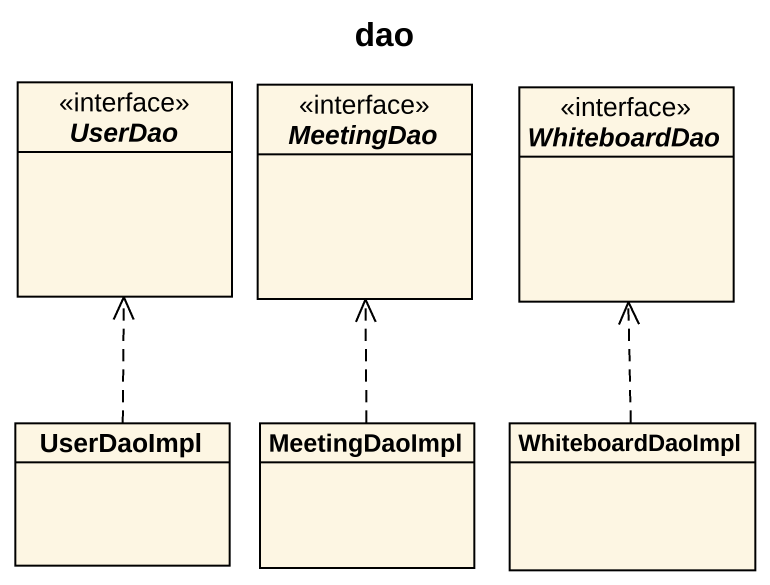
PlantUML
@startuml
title dao
hide circle
hide empty members
interface UserDao
interface MeetingDao
interface WhiteboardDao
class UserDaoImpl
class MeetingDaoImpl
class WhiteboardDaoImpl
UserDaoImpl .up.> UserDao
MeetingDaoImpl .up.> MeetingDao
WhiteboardDaoImpl .up.> WhiteboardDao
@enduml
